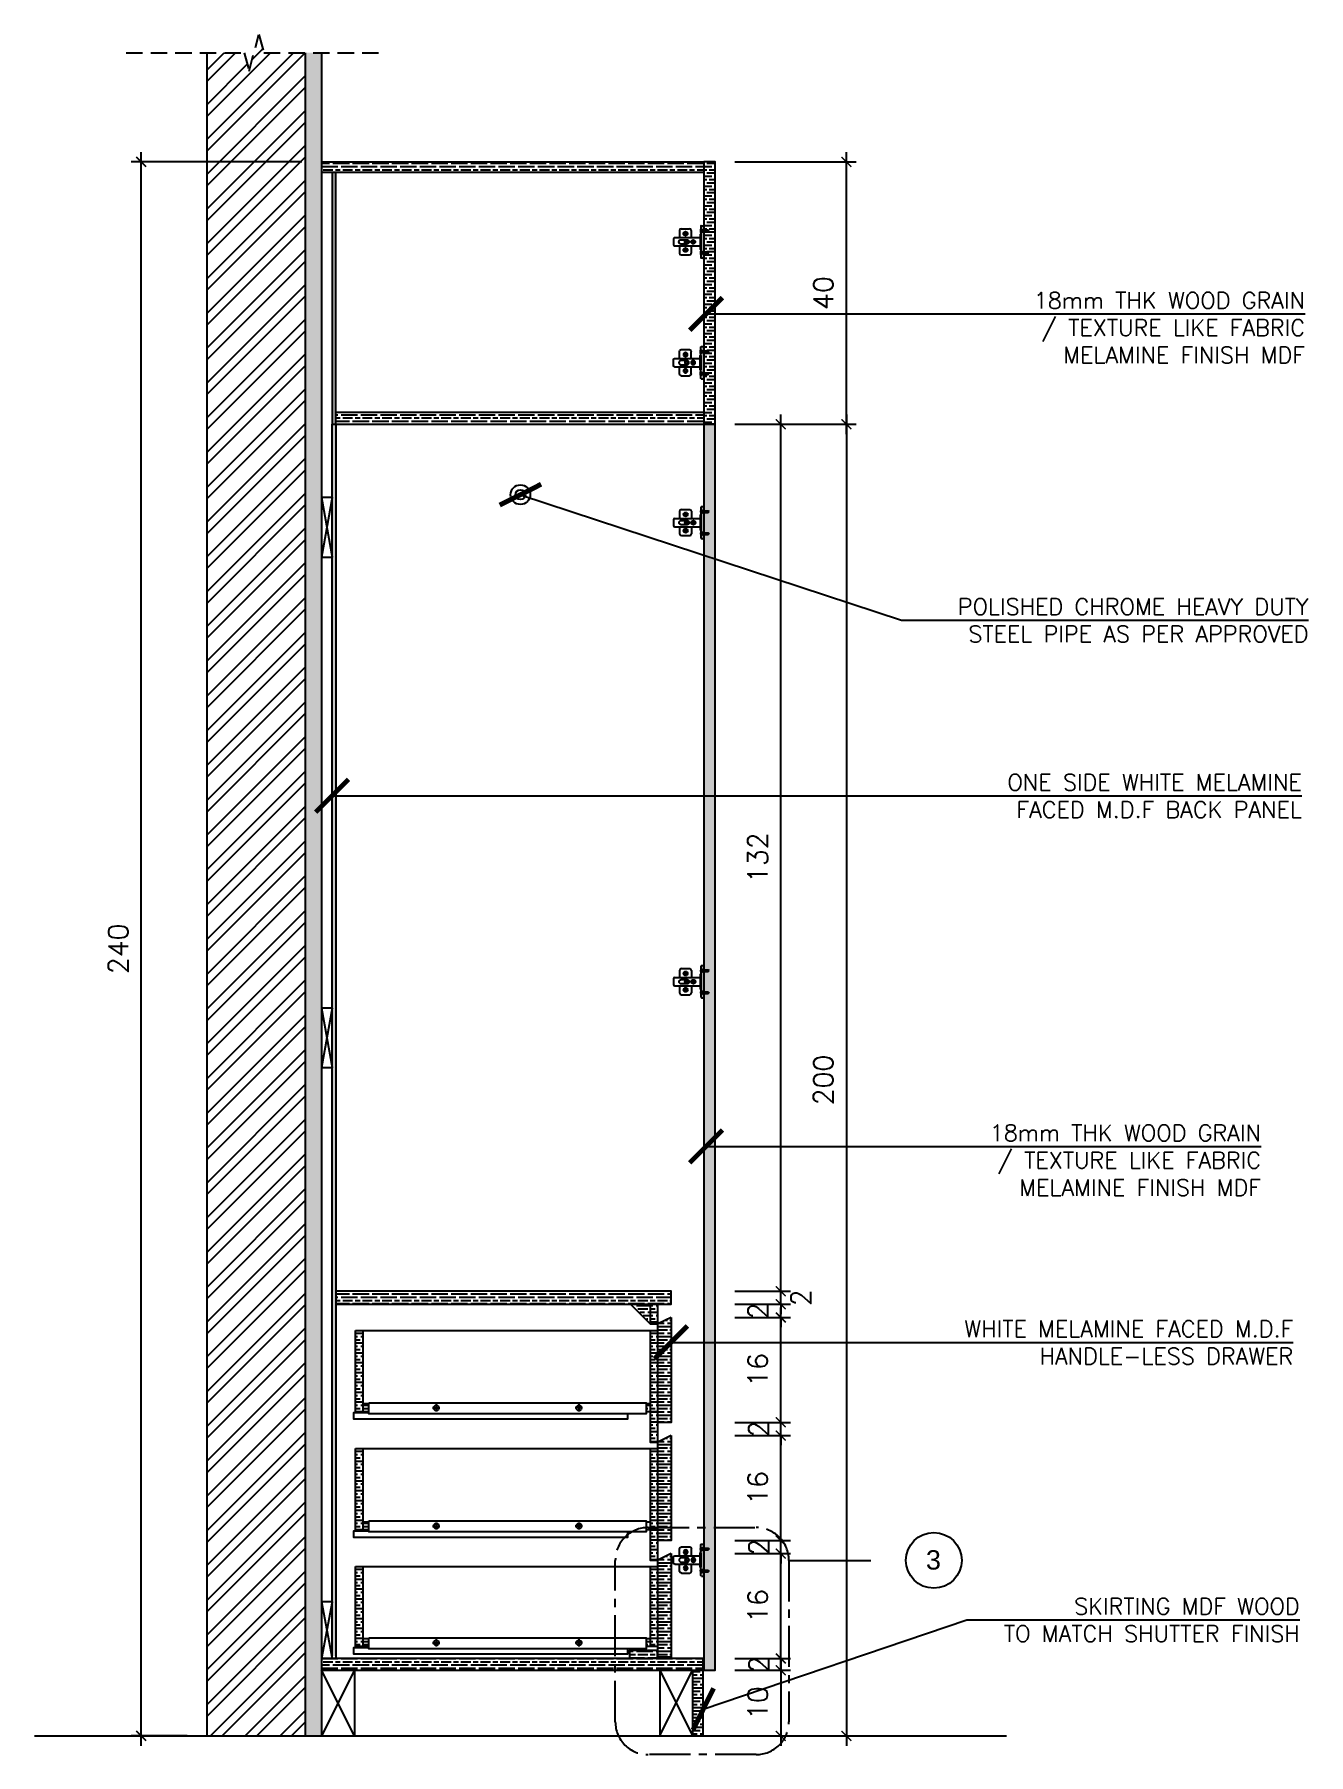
# Model space of a CAD drawing. Header units: centimetres. Extents: x -1287 to 4833, y -4090 to 0.
# Drawn here: x 1101.2 to 1295.4, y -697 to -434.7 of the extents above; entities that cross this region are included whole.
import ezdxf
from ezdxf.enums import TextEntityAlignment as Align

# ---------------------------------------------------------------- set-up
doc = ezdxf.new("R2010")
doc.units = ezdxf.units.CM
doc.header["$LTSCALE"] = 100
doc.header["$MEASUREMENT"] = 0
for name, pattern in [('CENTER', [2, 1.25, -0.25, 0.25, -0.25]), ('DASHDOT', [1, 0.5, -0.25, 0, -0.25]), ('HIDDEN', [0.375, 0.25, -0.125])]:
    doc.linetypes.add(name, pattern=pattern)
for name, color, linetype in [('CABINET', 4, 'Continuous'), ('DIM IN', 1, 'Continuous'), ('HATCH', 1, 'Continuous'), ('HIDDEN', 8, 'HIDDEN'), ('PLASTER', 8, 'Continuous'), ('SECTION LINE', 6, 'DASHDOT'), ('TEXT', 3, 'Continuous'), ('WALL SECTION Y-Y FOR XREF$0$TEXT', 3, 'Continuous'), ('WALL-03', 2, 'Continuous'), ('WALL-04', 1, 'Continuous')]:
    doc.layers.add(name, color=color, linetype=linetype)
doc.styles.add('ART', font='arial.ttf')
doc.styles.add('ROMANS', font='romans')
doc.styles.add('WALL SECTION Y-Y FOR XREF$0$ART', font='arial.ttf')
doc.styles.add('WALL SECTION Y-Y FOR XREF$0$PL18', font='romans.shx', dxfattribs={"height": 18})
doc.dimstyles.new('AS-17-100', dxfattribs={"dimtxt": 10, "dimasz": 5, "dimexe": 10, "dimexo": 10, "dimgap": 6, "dimtad": 1, "dimtoh": 1, "dimdec": 0, "dimdsep": 46, "dimtxsty": 'ROMANS', "dimblk1": 'ARCHTICK', "dimblk2": 'ARCHTICK', "dimsah": 1, "dimcen": 25, "dimdle": 10, "dimclrd": 1, "dimclre": 1, "dimclrt": 2, "dimadec": 0, "dimazin": 0, "dimtfac": 1, "dimtdec": 0, "dimtofl": 0, "dimtmove": 2, "dimatfit": 3, "dimldrblk": 'ARCHTICK', "dimfxl": 1, "dimtolj": 1, "dimtzin": 0, "dimarcsym": 0})
doc.dimstyles.new('WALL SECTION Y-Y FOR XREF$0$18-MH-100', dxfattribs={"dimtxt": 18, "dimasz": 12, "dimexe": 15, "dimexo": 15, "dimgap": 6, "dimtad": 1, "dimtoh": 1, "dimdec": 0, "dimzin": 0, "dimdsep": 46, "dimtxsty": 'WALL SECTION Y-Y FOR XREF$0$PL18', "dimblk1": 'WALL SECTION Y-Y FOR XREF$0$_ARCHTICK', "dimblk2": 'WALL SECTION Y-Y FOR XREF$0$_ARCHTICK', "dimsah": 1, "dimcen": 25, "dimdle": 15, "dimclrd": 1, "dimclre": 1, "dimclrt": 2, "dimadec": 0, "dimazin": 0, "dimtfac": 1, "dimtdec": 0, "dimtmove": 2, "dimatfit": 3, "dimldrblk": 'WALL SECTION Y-Y FOR XREF$0$_ARCHTICK', "dimfxl": 1, "dimtolj": 1, "dimtzin": 0, "dimarcsym": 0})
pattern_1 = [(180, (792.2032, 525.1337), (2e-16, 1.5), [2.5, -0.5]), (180, (792.7032, 525.6337), (2e-16, 1.5), [1.5, -0.375, 0.75, -0.375]), (180, (793.4532, 526.1337), (2e-16, 1.5), [2.5, -0.5])]
pattern_2 = [(180, (792.2032, 545.1337), (2e-16, 1.5), [2.5, -0.5]), (180, (792.7032, 545.6337), (2e-16, 1.5), [1.5, -0.375, 0.75, -0.375]), (180, (793.4532, 546.1337), (2e-16, 1.5), [2.5, -0.5])]
pattern_3 = [(180, (792.2032, 544.7337), (2e-16, 1.5), [2.5, -0.5]), (180, (792.7032, 545.2337), (2e-16, 1.5), [1.5, -0.375, 0.75, -0.375]), (180, (793.4532, 545.7337), (2e-16, 1.5), [2.5, -0.5])]

# ---------------------------------------------------------------- blocks, each defined once
blk = doc.blocks.new('_ARCHTICK')
at = {"color": 0, "linetype": 'ByBlock', "const_width": 0.15}
blk.add_lwpolyline([(-0.5, -0.5), (0.5, 0.5)], dxfattribs=at)
blk = doc.blocks.new('*D276')
at = {"layer": 'Defpoints', "color": 0, "transparency": 16777216}
for p in [(1204.97, -684.12), (1204.97, -694.12), (1214.97, -694.12)]:
    blk.add_point(p, dxfattribs=at)
at = {"layer": 'DIM IN', "color": 1, "lineweight": -2, "transparency": 16777216}
for p, q in [((1207.97, -684.12), (1216.47, -684.12)), ((1214.97, -682.62), (1214.97, -695.62)), ((1207.97, -694.12), (1216.47, -694.12))]:
    blk.add_line(p, q, dxfattribs=at)
at = {"layer": 'DIM IN', "color": 1, "lineweight": -2, "transparency": 16777216, "xscale": 1.5, "yscale": 1.5, "zscale": 1.5}
for p, rotation in [((1214.97, -684.12), 90), ((1214.97, -694.12), 270)]:
    blk.add_blockref('_ARCHTICK', p, dxfattribs=dict(at, rotation=rotation))
at = {"layer": 'DIM IN', "color": 2, "transparency": 16777216, "insert": (1211.47, -689.12), "char_height": 3, "attachment_point": 5, "rotation": 90, "style": 'ROMANS'}
blk.add_mtext('\\A1;10', dxfattribs=at)
blk = doc.blocks.new('*D277')
at = {"layer": 'Defpoints', "color": 0, "transparency": 16777216}
for p in [(1204.97, -682.32), (1204.97, -684.12), (1214.97, -682.32)]:
    blk.add_point(p, dxfattribs=at)
at = {"layer": 'DIM IN', "color": 1, "lineweight": -2, "transparency": 16777216}
for p, q in [((1214.97, -682.32), (1214.97, -680.82)), ((1207.97, -682.32), (1216.47, -682.32)), ((1207.97, -684.12), (1216.47, -684.12)), ((1214.97, -684.12), (1214.97, -685.62))]:
    blk.add_line(p, q, dxfattribs=at)
at = {"layer": 'DIM IN', "color": 1, "lineweight": -2, "transparency": 16777216, "xscale": 1.5, "yscale": 1.5, "zscale": 1.5}
for p, rotation in [((1214.97, -682.32), 270), ((1214.97, -684.12), 90)]:
    blk.add_blockref('_ARCHTICK', p, dxfattribs=dict(at, rotation=rotation))
at = {"layer": 'DIM IN', "color": 2, "transparency": 16777216, "insert": (1211.67, -683.22), "char_height": 3, "attachment_point": 5, "rotation": 90, "style": 'ROMANS'}
blk.add_mtext('\\A1;2', dxfattribs=at)
blk = doc.blocks.new('*D99')
at = {"layer": 'Defpoints', "color": 0, "transparency": 16777216}
for p in [(1204.97, -666.32), (1214.97, -666.32), (1204.97, -682.32)]:
    blk.add_point(p, dxfattribs=at)
at = {"layer": 'DIM IN', "color": 1, "lineweight": -2, "transparency": 16777216}
for p, q in [((1214.97, -683.82), (1214.97, -664.82)), ((1207.97, -666.32), (1216.47, -666.32)), ((1207.97, -682.32), (1216.47, -682.32))]:
    blk.add_line(p, q, dxfattribs=at)
at = {"layer": 'DIM IN', "color": 1, "lineweight": -2, "transparency": 16777216, "xscale": 1.5, "yscale": 1.5, "zscale": 1.5}
for p, rotation in [((1214.97, -666.32), 90), ((1214.97, -682.32), 270)]:
    blk.add_blockref('_ARCHTICK', p, dxfattribs=dict(at, rotation=rotation))
at = {"layer": 'DIM IN', "color": 2, "transparency": 16777216, "insert": (1211.47, -674.32), "char_height": 3, "attachment_point": 5, "rotation": 90, "style": 'ROMANS'}
blk.add_mtext('\\A1;16', dxfattribs=at)
blk = doc.blocks.new('*D100')
at = {"layer": 'Defpoints', "color": 0, "transparency": 16777216}
for p in [(1204.97, -664.32), (1214.97, -664.32), (1204.97, -666.32)]:
    blk.add_point(p, dxfattribs=at)
at = {"layer": 'DIM IN', "color": 1, "lineweight": -2, "transparency": 16777216}
for p, q in [((1214.97, -664.32), (1214.97, -662.82)), ((1207.97, -664.32), (1216.47, -664.32)), ((1207.97, -666.32), (1216.47, -666.32)), ((1214.97, -666.32), (1214.97, -667.82))]:
    blk.add_line(p, q, dxfattribs=at)
at = {"layer": 'DIM IN', "color": 1, "lineweight": -2, "transparency": 16777216, "xscale": 1.5, "yscale": 1.5, "zscale": 1.5}
for p, rotation in [((1214.97, -664.32), 270), ((1214.97, -666.32), 90)]:
    blk.add_blockref('_ARCHTICK', p, dxfattribs=dict(at, rotation=rotation))
at = {"layer": 'DIM IN', "color": 2, "transparency": 16777216, "insert": (1211.63, -665.32), "char_height": 3, "attachment_point": 5, "rotation": 90, "style": 'ROMANS'}
blk.add_mtext('\\A1;2', dxfattribs=at)
blk = doc.blocks.new('*D101')
at = {"layer": 'Defpoints', "color": 0, "transparency": 16777216}
for p in [(1204.97, -648.32), (1214.97, -648.32), (1204.97, -664.32)]:
    blk.add_point(p, dxfattribs=at)
at = {"layer": 'DIM IN', "color": 1, "lineweight": -2, "transparency": 16777216}
for p, q in [((1214.97, -665.82), (1214.97, -646.82)), ((1207.97, -648.32), (1216.47, -648.32)), ((1207.97, -664.32), (1216.47, -664.32))]:
    blk.add_line(p, q, dxfattribs=at)
at = {"layer": 'DIM IN', "color": 1, "lineweight": -2, "transparency": 16777216, "xscale": 1.5, "yscale": 1.5, "zscale": 1.5}
for p, rotation in [((1214.97, -648.32), 90), ((1214.97, -664.32), 270)]:
    blk.add_blockref('_ARCHTICK', p, dxfattribs=dict(at, rotation=rotation))
at = {"layer": 'DIM IN', "color": 2, "transparency": 16777216, "insert": (1211.47, -656.32), "char_height": 3, "attachment_point": 5, "rotation": 90, "style": 'ROMANS'}
blk.add_mtext('\\A1;16', dxfattribs=at)
blk = doc.blocks.new('*D102')
at = {"layer": 'Defpoints', "color": 0, "transparency": 16777216}
for p in [(1204.97, -646.32), (1214.97, -646.32), (1204.97, -648.32)]:
    blk.add_point(p, dxfattribs=at)
at = {"layer": 'DIM IN', "color": 1, "lineweight": -2, "transparency": 16777216}
for p, q in [((1214.97, -646.32), (1214.97, -644.82)), ((1207.97, -646.32), (1216.47, -646.32)), ((1207.97, -648.32), (1216.47, -648.32)), ((1214.97, -648.32), (1214.97, -649.82))]:
    blk.add_line(p, q, dxfattribs=at)
at = {"layer": 'DIM IN', "color": 1, "lineweight": -2, "transparency": 16777216, "xscale": 1.5, "yscale": 1.5, "zscale": 1.5}
for p, rotation in [((1214.97, -646.32), 270), ((1214.97, -648.32), 90)]:
    blk.add_blockref('_ARCHTICK', p, dxfattribs=dict(at, rotation=rotation))
at = {"layer": 'DIM IN', "color": 2, "transparency": 16777216, "insert": (1211.6, -647.32), "char_height": 3, "attachment_point": 5, "rotation": 90, "style": 'ROMANS'}
blk.add_mtext('\\A1;2', dxfattribs=at)
blk = doc.blocks.new('*D103')
at = {"layer": 'Defpoints', "color": 0, "transparency": 16777216}
for p in [(1204.97, -630.32), (1214.97, -630.32), (1204.97, -646.32)]:
    blk.add_point(p, dxfattribs=at)
at = {"layer": 'DIM IN', "color": 1, "lineweight": -2, "transparency": 16777216}
for p, q in [((1214.97, -647.82), (1214.97, -628.82)), ((1207.97, -630.32), (1216.47, -630.32)), ((1207.97, -646.32), (1216.47, -646.32))]:
    blk.add_line(p, q, dxfattribs=at)
at = {"layer": 'DIM IN', "color": 1, "lineweight": -2, "transparency": 16777216, "xscale": 1.5, "yscale": 1.5, "zscale": 1.5}
for p, rotation in [((1214.97, -630.32), 90), ((1214.97, -646.32), 270)]:
    blk.add_blockref('_ARCHTICK', p, dxfattribs=dict(at, rotation=rotation))
at = {"layer": 'DIM IN', "color": 2, "transparency": 16777216, "insert": (1211.47, -638.32), "char_height": 3, "attachment_point": 5, "rotation": 90, "style": 'ROMANS'}
blk.add_mtext('\\A1;16', dxfattribs=at)
blk = doc.blocks.new('*D104')
at = {"layer": 'Defpoints', "color": 0, "transparency": 16777216}
for p in [(1204.97, -628.32), (1214.97, -628.32), (1204.97, -630.32)]:
    blk.add_point(p, dxfattribs=at)
at = {"layer": 'DIM IN', "color": 1, "lineweight": -2, "transparency": 16777216}
for p, q in [((1214.97, -628.32), (1214.97, -626.82)), ((1207.97, -628.32), (1216.47, -628.32)), ((1207.97, -630.32), (1216.47, -630.32)), ((1214.97, -630.32), (1214.97, -631.82))]:
    blk.add_line(p, q, dxfattribs=at)
at = {"layer": 'DIM IN', "color": 1, "lineweight": -2, "transparency": 16777216, "xscale": 1.5, "yscale": 1.5, "zscale": 1.5}
for p, rotation in [((1214.97, -628.32), 270), ((1214.97, -630.32), 90)]:
    blk.add_blockref('_ARCHTICK', p, dxfattribs=dict(at, rotation=rotation))
at = {"layer": 'DIM IN', "color": 2, "transparency": 16777216, "insert": (1211.51, -629.32), "char_height": 3, "attachment_point": 5, "rotation": 90, "style": 'ROMANS'}
blk.add_mtext('\\A1;2', dxfattribs=at)
blk = doc.blocks.new('*D105')
at = {"layer": 'Defpoints', "color": 0, "transparency": 16777216}
for p in [(1204.97, -626.32), (1214.97, -626.32), (1204.97, -628.32)]:
    blk.add_point(p, dxfattribs=at)
at = {"layer": 'DIM IN', "color": 1, "lineweight": -2, "transparency": 16777216}
for p, q in [((1207.97, -626.32), (1216.47, -626.32)), ((1214.97, -626.32), (1214.97, -624.82)), ((1207.97, -628.32), (1216.47, -628.32)), ((1214.97, -628.32), (1214.97, -629.82))]:
    blk.add_line(p, q, dxfattribs=at)
at = {"layer": 'DIM IN', "color": 1, "lineweight": -2, "transparency": 16777216, "xscale": 1.5, "yscale": 1.5, "zscale": 1.5}
for p, rotation in [((1214.97, -626.32), 270), ((1214.97, -628.32), 90)]:
    blk.add_blockref('_ARCHTICK', p, dxfattribs=dict(at, rotation=rotation))
at = {"layer": 'DIM IN', "color": 2, "transparency": 16777216, "insert": (1218.04, -627.32), "char_height": 3, "attachment_point": 5, "rotation": 90, "style": 'ROMANS'}
blk.add_mtext('\\A1;2', dxfattribs=at)
blk = doc.blocks.new('*D106')
at = {"layer": 'Defpoints', "color": 0, "transparency": 16777216}
for p in [(1204.97, -494.12), (1214.97, -494.12), (1204.97, -626.32)]:
    blk.add_point(p, dxfattribs=at)
at = {"layer": 'DIM IN', "color": 1, "lineweight": -2, "transparency": 16777216}
for p, q in [((1214.97, -627.82), (1214.97, -492.62)), ((1207.97, -494.12), (1216.47, -494.12)), ((1207.97, -626.32), (1216.47, -626.32))]:
    blk.add_line(p, q, dxfattribs=at)
at = {"layer": 'DIM IN', "color": 1, "lineweight": -2, "transparency": 16777216, "xscale": 1.5, "yscale": 1.5, "zscale": 1.5}
for p, rotation in [((1214.97, -494.12), 90), ((1214.97, -626.32), 270)]:
    blk.add_blockref('_ARCHTICK', p, dxfattribs=dict(at, rotation=rotation))
at = {"layer": 'DIM IN', "color": 2, "transparency": 16777216, "insert": (1211.47, -560.22), "char_height": 3, "attachment_point": 5, "rotation": 90, "style": 'ROMANS'}
blk.add_mtext('\\A1;132', dxfattribs=at)
blk = doc.blocks.new('*D107')
at = {"layer": 'Defpoints', "color": 0, "transparency": 16777216}
for p in [(1204.97, -494.12), (1204.97, -694.12), (1224.97, -694.12)]:
    blk.add_point(p, dxfattribs=at)
at = {"layer": 'DIM IN', "color": 1, "lineweight": -2, "transparency": 16777216}
for p, q in [((1224.97, -492.62), (1224.97, -695.62)), ((1207.97, -494.12), (1226.47, -494.12)), ((1207.97, -694.12), (1226.47, -694.12))]:
    blk.add_line(p, q, dxfattribs=at)
at = {"layer": 'DIM IN', "color": 1, "lineweight": -2, "transparency": 16777216, "xscale": 1.5, "yscale": 1.5, "zscale": 1.5}
for p, rotation in [((1224.97, -494.12), 90), ((1224.97, -694.12), 270)]:
    blk.add_blockref('_ARCHTICK', p, dxfattribs=dict(at, rotation=rotation))
at = {"layer": 'DIM IN', "color": 2, "transparency": 16777216, "insert": (1221.47, -594.12), "char_height": 3, "attachment_point": 5, "rotation": 90, "style": 'ROMANS'}
blk.add_mtext('\\A1;200', dxfattribs=at)
blk = doc.blocks.new('*D108')
at = {"layer": 'Defpoints', "color": 0, "transparency": 16777216}
for p in [(1204.97, -454.12), (1224.97, -454.12), (1204.97, -494.12)]:
    blk.add_point(p, dxfattribs=at)
at = {"layer": 'DIM IN', "color": 1, "lineweight": -2, "transparency": 16777216}
for p, q in [((1224.97, -495.62), (1224.97, -452.62)), ((1207.97, -454.12), (1226.47, -454.12)), ((1207.97, -494.12), (1226.47, -494.12))]:
    blk.add_line(p, q, dxfattribs=at)
at = {"layer": 'DIM IN', "color": 1, "lineweight": -2, "transparency": 16777216, "xscale": 1.5, "yscale": 1.5, "zscale": 1.5}
for p, rotation in [((1224.97, -454.12), 90), ((1224.97, -494.12), 270)]:
    blk.add_blockref('_ARCHTICK', p, dxfattribs=dict(at, rotation=rotation))
at = {"layer": 'DIM IN', "color": 2, "transparency": 16777216, "insert": (1221.47, -474.12), "char_height": 3, "attachment_point": 5, "rotation": 90, "style": 'ROMANS'}
blk.add_mtext('\\A1;40', dxfattribs=at)
blk = doc.blocks.new('*D278')
at = {"layer": 'Defpoints', "color": 0, "transparency": 16777216}
for p in [(1117.47, -454.12), (1144.97, -454.12), (1127.47, -694.12)]:
    blk.add_point(p, dxfattribs=at)
at = {"layer": 'DIM IN', "color": 1, "lineweight": -2, "transparency": 16777216}
for p, q in [((1117.47, -695.62), (1117.47, -452.62)), ((1141.97, -454.12), (1115.97, -454.12)), ((1124.47, -694.12), (1115.97, -694.12))]:
    blk.add_line(p, q, dxfattribs=at)
at = {"layer": 'DIM IN', "color": 1, "lineweight": -2, "transparency": 16777216, "xscale": 1.5, "yscale": 1.5, "zscale": 1.5}
for p, rotation in [((1117.47, -454.12), 90), ((1117.47, -694.12), 270)]:
    blk.add_blockref('_ARCHTICK', p, dxfattribs=dict(at, rotation=rotation))
at = {"layer": 'DIM IN', "color": 2, "transparency": 16777216, "insert": (1113.97, -574.12), "char_height": 3, "attachment_point": 5, "rotation": 90, "style": 'ROMANS'}
blk.add_mtext('\\A1;240', dxfattribs=at)
blk = doc.blocks.new('hinge side')
at = {"layer": 'CABINET'}
h = blk.add_hatch(dxfattribs=at)
h.set_pattern_fill('ANSI31', color=8, scale=14, style=0)
h.set_pattern_definition([(45, (-4538.1162, 12533.7443), (-1.23743687, 1.23743687), [])])
h.paths.add_polyline_path([(7.4, 49), (8.9, 47.7), (7.4, 46.1), (0, 46.1), (0, 49)])
h = blk.add_hatch(dxfattribs=at)
h.set_pattern_fill('ANSI31', color=8, scale=14, style=0)
h.set_pattern_definition([(315, (477476.8924, -3826.8505), (-1.237436867, -1.237436867), [])])
h.paths.add_polyline_path([(0, 9.2), (0, 12.1), (7.4, 12.1), (8.9, 10.4), (7.4, 9.2)])
at = {"layer": 'CABINET', "color": 8}
for p, q in [((0, 58.1), (0, 4.1)), ((-50.9, 34.1), (-50.9, 24.1)), ((-48.9, 36.1), (-6.1, 36.1)), ((-40.9, 48.1), (-40.9, 36.1)), ((-37.9, 51.1), (-23.9, 51.1)), ((-31.9, 43.9), (-31, 44.5)), ((-31.3, 43), (-31.9, 43.9)), ((-31, 44.5), (-30.4, 43.7)), ((-30, 41.3), (-30.6, 42.1)), ((-29.1, 42), (-30, 41.3)), ((-29.7, 42.8), (-29.1, 42)), ((-28.8, 30.5), (-27.7, 30.5)), ((-28.8, 29.5), (-28.8, 30.5)), ((-27.7, 30.5), (-27.7, 29.5)), ((-20.9, 48.1), (-20.9, 36.1)), ((-18.1, 30.6), (-17, 30.6)), ((-18.1, 29.5), (-18.1, 30.6)), ((-17, 30.6), (-17, 29.5)), ((-5, 55.1), (-5, 3.1)), ((-4, 50.9), (-5, 50.9)), ((-5, 44.1), (-4, 44.1)), ((-4, 56.1), (0, 56.1)), ((-4, 44.1), (-4, 50.9)), ((-4, 50.6), (-2.4, 49)), ((-4, 44.4), (-2.4, 46.1)), ((-2.4, 49), (7.4, 49)), ((-2.4, 46.1), (7.4, 46.1)), ((0, 0), (0, 54)), ((7.4, 49), (8.9, 47.7)), ((7.4, 46.1), (8.9, 47.7)), ((-48.9, 22.1), (-6.1, 22.1)), ((-40.9, 22.1), (-40.9, 10.1)), ((-37.9, 7.1), (-23.9, 7.1)), ((-31.9, 16.4), (-31, 17.1)), ((-31.3, 15.6), (-31.9, 16.4)), ((-31, 17.1), (-30.4, 16.3)), ((-30, 13.9), (-30.6, 14.7)), ((-29.1, 14.6), (-30, 13.9)), ((-29.7, 15.3), (-29.1, 14.6)), ((-28.8, 27.3), (-28.8, 28.3)), ((-27.7, 27.3), (-28.8, 27.3)), ((-27.7, 28.3), (-27.7, 27.3)), ((-20.9, 22.1), (-20.9, 10.1)), ((-18.1, 27.4), (-18.1, 28.4)), ((-17, 27.4), (-18.1, 27.4)), ((-17, 28.4), (-17, 27.4)), ((-5, 14.1), (-4, 14.1)), ((-4, 7.3), (-5, 7.3)), ((-4, 14.1), (-4, 7.3)), ((-4, 13.7), (-2.4, 12.1)), ((-4, 7.5), (-2.4, 9.2)), ((-4, 2.1), (0, 2.1)), ((-2.4, 12.1), (7.4, 12.1)), ((-2.4, 9.2), (7.4, 9.2)), ((7.4, 12.1), (8.9, 10.4)), ((7.4, 9.2), (8.9, 10.4))]:
    blk.add_line(p, q, dxfattribs=at)
blk.add_lwpolyline([(-38.2, 32.7), (-28.4, 32.7, -0.414214), (-24.9, 29.2), (-24.9, 28.9, -0.414214), (-28.4, 25.4), (-38.2, 25.4, -0.414214), (-41.7, 28.9), (-41.7, 29.2, -0.414214)], format="xyb", close=True, dxfattribs=at)
for points in [[(-30.6, 42.1), (-32.8, 40.4), (-33.5, 41.3), (-31.3, 43)], [(-28.8, 28.3), (-31.6, 28.3), (-31.6, 29.5), (-28.8, 29.5)], [(-30.4, 43.7), (-28.4, 45.2), (-27.7, 44.3), (-29.7, 42.8)], [(-27.7, 29.5), (-25.2, 29.5), (-25.2, 28.3), (-27.7, 28.3)], [(-18.1, 28.4), (-21, 28.4), (-21, 29.5), (-18.1, 29.5)], [(-17, 29.5), (-14.5, 29.5), (-14.5, 28.4), (-17, 28.4)], [(-30.6, 14.7), (-32.8, 12.9), (-33.5, 13.9), (-31.3, 15.6)], [(-30.4, 16.3), (-28.4, 17.8), (-27.7, 16.9), (-29.7, 15.3)]]:
    blk.add_lwpolyline(points, dxfattribs=at)
blk.add_lwpolyline([(-5, 41.3), (-6.1, 41.3), (-6.1, 16.9), (-5, 16.9)], close=True, dxfattribs=at)
for centre in [(-30.6, 42.8), (-28.4, 28.9), (-17.7, 29), (-30.6, 15.4)]:
    blk.add_circle(centre, 3.42, dxfattribs=at)
for centre, radius, start, end in [((-48.9, 34.1), 2, 90, 180), ((-37.9, 48.1), 3, 90, 180), ((-23.9, 48.1), 3, 0, 90), ((6.1, 47.5), 11.6, 162.9098, 197.0902), ((-4, 55.1), 1, 90, 180), ((-48.9, 24.1), 2, 180, 270), ((-37.9, 10.1), 3, 180, 270), ((-23.9, 10.1), 3, 270, 0), ((6.1, 10.7), 11.6, 162.9098, 197.0902), ((-4, 3.1), 1, 180, 270)]:
    blk.add_arc(centre, radius, start, end, dxfattribs=at)
blk = doc.blocks.new('WALL SECTION Y-Y FOR XREF$0$_ARCHTICK')
at = {"color": 0, "linetype": 'ByBlock', "const_width": 0.15}
blk.add_lwpolyline([(-0.5, -0.5), (0.5, 0.5)], dxfattribs=at)

msp = doc.modelspace()

# ---------------------------------------------------------------- hatches: boundary and pattern name
at = {"layer": 'HATCH'}
h = msp.add_hatch(dxfattribs=at)
h.set_pattern_fill('ANSI32', color=256, scale=10)
h.set_pattern_definition([(45, (792.2032, 545.1337), (-2.65165, 2.65165), []), (45, (793.971, 545.1337), (-2.65165, 2.65165), [])])
h.paths.add_polyline_path([(1142.47, -437.49), (1136.17, -437.49), (1135.42, -434.69), (1133.92, -440.29), (1133.17, -437.49), (1127.47, -437.49), (1127.47, -694.12), (1142.47, -694.12)])
h = msp.add_hatch(dxfattribs=at)
h.set_pattern_fill('AR-SAND', color=256, scale=0.5)
h.set_pattern_definition([(37.5, (792.2032, 545.1337), (-0.0314967, 0.9634119), [0, -0.76, 0, -0.85, 0, -0.8125]), (7.5, (792.2032, 545.1337), (0.8848884, 1.411073), [0, -0.41, 0, -0.685, 0, -0.2625]), (327.5, (791.5882, 545.1337), (1.55707093, 0.0028295), [0, -0.25, 0, -0.9, 0, -1.175]), (317.5, (791.5882, 545.1337), (1.5030633, 0.4388378), [0, -0.125, 0, -0.59, 0, -0.675])])
h.paths.add_polyline_path([(1144.97, -437.49), (1142.47, -437.49), (1142.47, -694.12), (1144.97, -694.12)])
h = msp.add_hatch(dxfattribs=at)
h.set_pattern_fill('GOST_WOOD', color=256, scale=0.25, angle=90)
h.set_pattern_definition(pattern_1)
h.paths.add_polyline_path([(1144.97, -455.75), (1203.25, -455.75), (1203.25, -454.12), (1144.97, -454.12)])
h = msp.add_hatch(dxfattribs=at)
h.set_pattern_fill('GOST_WOOD', color=256, scale=0.25, angle=90)
h.set_pattern_definition(pattern_2)
h.paths.add_polyline_path([(1147.15, -681.92), (1146.6, -681.92), (1146.6, -455.75), (1147.15, -455.75)])
h = msp.add_hatch(dxfattribs=at)
h.set_pattern_fill('GOST_WOOD', color=256, scale=0.25, angle=90)
h.set_pattern_definition(pattern_1)
h.paths.add_polyline_path([(1204.97, -494.12), (1204.97, -454.12), (1203.25, -454.12), (1203.25, -494.12)])
h = msp.add_hatch(dxfattribs=at)
h.set_pattern_fill('GOST_WOOD', color=256, scale=0.25, angle=90)
h.set_pattern_definition([(180, (792.2032, 520.2732), (2e-16, 1.5), [2.5, -0.5]), (180, (792.7032, 520.7732), (2e-16, 1.5), [1.5, -0.375, 0.75, -0.375]), (180, (793.4532, 521.2732), (2e-16, 1.5), [2.5, -0.5])])
h.paths.add_polyline_path([(1203.25, -492.32), (1147.15, -492.32), (1147.15, -494.12), (1203.25, -494.12)])
h = msp.add_hatch(dxfattribs=at)
h.set_pattern_fill('GOST_WOOD', color=256, scale=0.25, angle=90)
h.set_pattern_definition([(180, (60, -29.477), (2e-16, 1.5), [2.5, -0.5]), (180, (60.5, -28.977), (2e-16, 1.5), [1.5, -0.375, 0.75, -0.375]), (180, (61.25, -28.477), (2e-16, 1.5), [2.5, -0.5])])
h.paths.add_polyline_path([(1204.97, -494.12), (1203.25, -494.12), (1203.25, -507.32), (1204.16, -507.32), (1203.92, -507.59), (1203.25, -507.59), (1203.25, -510.66), (1204.23, -510.66), (1203.92, -510.93), (1203.25, -510.93), (1203.25, -577.32), (1204.16, -577.32), (1203.92, -577.59), (1203.25, -577.59), (1203.25, -580.66), (1204.23, -580.66), (1203.92, -580.93), (1203.25, -580.93), (1203.25, -665.51), (1204.16, -665.51), (1203.92, -665.78), (1203.25, -665.78), (1203.25, -668.85), (1204.23, -668.85), (1203.92, -669.12), (1203.25, -669.12), (1203.25, -684.12), (1204.97, -684.12)])
h = msp.add_hatch(dxfattribs=at)
h.set_pattern_fill('GOST_WOOD', color=256, scale=0.25, angle=90)
h.set_pattern_definition([(180, (792.2032, 544.7337), (2e-16, 1.5), [2.5, -0.5]), (180, (792.7032, 545.2337), (2e-16, 1.5), [1.5, -0.375, 0.75, -0.375]), (180, (793.4532, 545.7337), (2e-16, 1.5), [2.5, -0.5])])
h.paths.add_polyline_path([(1198.25, -626.32), (1147.15, -626.32), (1147.15, -628.32), (1198.25, -628.32)])
h = msp.add_hatch(dxfattribs=at)
h.set_pattern_fill('GOST_WOOD', color=256, scale=0.25, angle=90)
h.set_pattern_definition([(180, (792.2032, 544.9337), (2e-16, 1.5), [2.5, -0.5]), (180, (792.7032, 545.4337), (2e-16, 1.5), [1.5, -0.375, 0.75, -0.375]), (180, (793.4532, 545.9337), (2e-16, 1.5), [2.5, -0.5])])
h.paths.add_polyline_path([(1196.25, -628.12), (1195.05, -628.12), (1195.05, -631.12), (1196.25, -631.12)])
h.paths.add_polyline_path([(1195.05, -628.12), (1192.05, -628.12), (1195.05, -631.12)])
h = msp.add_hatch(dxfattribs=at)
h.set_pattern_fill('GOST_WOOD', color=256, scale=0.25, angle=90)
h.set_pattern_definition(pattern_3)
h.paths.add_polyline_path([(1198.25, -630.32), (1196.25, -631.32), (1196.25, -646.32), (1198.25, -646.32)])
h = msp.add_hatch(dxfattribs=at)
h.set_pattern_fill('GOST_WOOD', color=256, scale=0.25, angle=90)
h.set_pattern_definition(pattern_3)
h.paths.add_polyline_path([(1151.32, -632.32), (1150.12, -632.32), (1150.12, -644.72), (1151.32, -644.72)])
h = msp.add_hatch(dxfattribs=at)
h.set_pattern_fill('GOST_WOOD', color=256, scale=0.25, angle=90)
h.set_pattern_definition(pattern_3)
h.paths.add_polyline_path([(1196.25, -632.32), (1195.05, -632.32), (1195.05, -644.72), (1196.25, -644.72)])
h = msp.add_hatch(dxfattribs=at)
h.set_pattern_fill('GOST_WOOD', color=256, scale=0.25, angle=90)
h.set_pattern_definition(pattern_3)
h.paths.add_polyline_path([(1152.2, -643.52), (1151.32, -643.52), (1151.32, -644.72), (1152.2, -644.72)])
h = msp.add_hatch(dxfattribs=at)
h.set_pattern_fill('GOST_WOOD', color=256, scale=0.25, angle=90)
h.set_pattern_definition(pattern_3)
h.paths.add_polyline_path([(1195.05, -643.52), (1194.45, -643.52), (1194.45, -644.72), (1195.05, -644.72)])
h = msp.add_hatch(dxfattribs=at)
h.set_pattern_fill('GOST_WOOD', color=256, scale=0.25, angle=90)
h.set_pattern_definition(pattern_3)
h.paths.add_polyline_path([(1196.25, -644.72), (1195.05, -644.72), (1195.05, -649.32), (1196.25, -649.32)])
h = msp.add_hatch(dxfattribs=at)
h.set_pattern_fill('GOST_WOOD', color=256, scale=0.25, angle=90)
h.set_pattern_definition(pattern_3)
h.paths.add_polyline_path([(1151.32, -650.32), (1150.12, -650.32), (1150.12, -662.72), (1151.32, -662.72)])
h = msp.add_hatch(dxfattribs=at)
h.set_pattern_fill('GOST_WOOD', color=256, scale=0.25, angle=90)
h.set_pattern_definition(pattern_3)
h.paths.add_polyline_path([(1196.25, -650.32), (1195.05, -650.32), (1195.05, -662.72), (1196.25, -662.72)])
h = msp.add_hatch(dxfattribs=at)
h.set_pattern_fill('GOST_WOOD', color=256, scale=0.25, angle=90)
h.set_pattern_definition(pattern_3)
h.paths.add_polyline_path([(1198.25, -648.32), (1196.25, -649.32), (1196.25, -662.72), (1196.25, -662.72), (1196.25, -664.32), (1198.25, -664.32)])
h = msp.add_hatch(dxfattribs=at)
h.set_pattern_fill('GOST_WOOD', color=256, scale=0.25, angle=90)
h.set_pattern_definition(pattern_3)
h.paths.add_polyline_path([(1152.2, -661.52), (1151.32, -661.52), (1151.32, -662.72), (1152.2, -662.72)])
h = msp.add_hatch(dxfattribs=at)
h.set_pattern_fill('GOST_WOOD', color=256, scale=0.25, angle=90)
h.set_pattern_definition(pattern_3)
h.paths.add_polyline_path([(1196.25, -662.72), (1195.05, -662.72), (1195.05, -667.32), (1196.25, -667.32)])
h = msp.add_hatch(dxfattribs=at)
h.set_pattern_fill('GOST_WOOD', color=256, scale=0.25, angle=90)
h.set_pattern_definition(pattern_3)
h.paths.add_polyline_path([(1151.32, -668.32), (1150.12, -668.32), (1150.12, -680.52), (1151.32, -680.52)])
h = msp.add_hatch(dxfattribs=at)
h.set_pattern_fill('GOST_WOOD', color=256, scale=0.25, angle=90)
h.set_pattern_definition(pattern_3)
h.paths.add_polyline_path([(1196.25, -668.32), (1195.05, -668.32), (1195.05, -680.52), (1196.25, -680.52)])
h = msp.add_hatch(dxfattribs=at)
h.set_pattern_fill('GOST_WOOD', color=256, scale=0.25, angle=90)
h.set_pattern_definition(pattern_3)
h.paths.add_polyline_path([(1198.25, -666.32), (1196.25, -667.32), (1196.25, -682.12), (1198.25, -682.12)])
h = msp.add_hatch(dxfattribs=at)
h.set_pattern_fill('GOST_WOOD', color=256, scale=0.25, angle=90)
h.set_pattern_definition(pattern_3)
h.paths.add_polyline_path([(1152.2, -679.32), (1151.32, -679.32), (1151.32, -680.52), (1152.2, -680.52)])
h = msp.add_hatch(dxfattribs=at)
h.set_pattern_fill('GOST_WOOD', color=256, scale=0.25, angle=90)
h.set_pattern_definition(pattern_3)
h.paths.add_polyline_path([(1195.05, -679.32), (1194.45, -679.32), (1194.45, -680.52), (1195.05, -680.52)])
h = msp.add_hatch(dxfattribs=at)
h.set_pattern_fill('GOST_WOOD', color=256, scale=0.25, angle=90)
h.set_pattern_definition(pattern_3)
h.paths.add_polyline_path([(1196.16, -681.09), (1191.91, -681.09), (1191.91, -682.32), (1196.16, -682.32)])
h = msp.add_hatch(dxfattribs=at)
h.set_pattern_fill('GOST_WOOD', color=256, scale=0.25, angle=90)
h.set_pattern_definition(pattern_2)
h.paths.add_polyline_path([(1203.16, -682.32), (1144.97, -682.32), (1144.97, -684.12), (1203.16, -684.12)])
h = msp.add_hatch(dxfattribs=at)
h.set_pattern_fill('GOST_WOOD', color=256, scale=0.25, angle=90)
h.set_pattern_definition([(180, (797.2032, 545.1337), (2e-16, 1.5), [2.5, -0.5]), (180, (797.7032, 545.6337), (2e-16, 1.5), [1.5, -0.375, 0.75, -0.375]), (180, (798.4532, 546.1337), (2e-16, 1.5), [2.5, -0.5])])
h.paths.add_polyline_path([(1203.16, -684.12), (1201.53, -684.12), (1201.53, -694.12), (1203.16, -694.12)])

# ---------------------------------------------------------------- linework, layer by layer
at = {"layer": 'CABINET', "color": 2}
for p, q in [((1203.25, -492.32), (1147.15, -492.32)), ((1195.05, -631.32), (1192.05, -628.32)), ((1203.16, -682.32), (1144.97, -682.32)), ((1144.97, -684.12), (1203.16, -684.12)), ((1203.16, -684.12), (1203.16, -682.32))]:
    msp.add_line(p, q, dxfattribs=at)
at = {"layer": 'CABINET', "color": 1}
for p, q in [((1198.25, -630.32), (1196.25, -631.32)), ((1150.12, -644.72), (1150.12, -632.32)), ((1150.12, -632.32), (1196.25, -632.32)), ((1151.32, -644.72), (1151.32, -632.32)), ((1195.05, -632.32), (1195.05, -644.72)), ((1196.25, -644.71), (1196.25, -632.31)), ((1152.2, -644.72), (1150.12, -644.72)), ((1152.2, -643.52), (1151.32, -643.52)), ((1161.9, -644.13), (1163.01, -644.13)), ((1162.45, -643.57), (1162.45, -644.68)), ((1184.75, -644.13), (1183.64, -644.13)), ((1184.2, -643.57), (1184.2, -644.68)), ((1195.05, -643.52), (1194.45, -643.52)), ((1196.25, -644.72), (1194.45, -644.72)), ((1150.12, -662.72), (1150.12, -650.32)), ((1150.12, -650.32), (1196.25, -650.32)), ((1151.32, -662.72), (1151.32, -650.32)), ((1195.05, -650.32), (1195.05, -662.72)), ((1198.25, -648.32), (1196.25, -649.32)), ((1196.25, -662.71), (1196.25, -650.31)), ((1152.2, -662.72), (1150.12, -662.72)), ((1152.2, -661.52), (1151.32, -661.52)), ((1161.9, -662.13), (1163.01, -662.13)), ((1162.45, -661.57), (1162.45, -662.68)), ((1184.75, -662.13), (1183.64, -662.13)), ((1184.2, -661.57), (1184.2, -662.68)), ((1195.05, -661.52), (1194.45, -661.52)), ((1196.25, -662.72), (1194.45, -662.72)), ((1150.12, -680.52), (1150.12, -668.32)), ((1150.12, -668.32), (1196.25, -668.32)), ((1151.32, -680.52), (1151.32, -668.32)), ((1195.05, -668.32), (1195.05, -680.52)), ((1198.25, -666.32), (1196.25, -667.32)), ((1196.25, -680.51), (1196.25, -668.31)), ((1152.2, -679.32), (1151.32, -679.32)), ((1195.05, -679.32), (1194.45, -679.32)), ((1152.2, -680.52), (1150.12, -680.52)), ((1161.9, -679.93), (1163.01, -679.93)), ((1162.45, -679.37), (1162.45, -680.48)), ((1184.75, -679.93), (1183.64, -679.93)), ((1184.2, -679.37), (1184.2, -680.48)), ((1196.25, -680.52), (1194.45, -680.52))]:
    msp.add_line(p, q, dxfattribs=at)
at = {"layer": 'CABINET', "color": 2}
for points in [[(1144.97, -454.12), (1203.25, -454.12)], [(1203.25, -455.75), (1144.97, -455.75)], [(1147.15, -494.12), (1203.25, -494.12)], [(1147.15, -628.32), (1198.25, -628.32), (1198.25, -626.32), (1147.15, -626.32)], [(1195.05, -628.32), (1195.05, -631.32), (1196.25, -631.32), (1196.25, -628.32)], [(1201.53, -684.12), (1201.53, -694.12)], [(1203.16, -694.12), (1203.16, -684.12)]]:
    msp.add_lwpolyline(points, dxfattribs=at)
at = {"layer": 'CABINET', "color": 1}
for points in [[(1146.6, -455.75), (1146.6, -494.12), (1147.15, -494.12), (1147.15, -455.75)], [(1146.6, -682.32), (1146.6, -494.12), (1147.15, -494.12), (1147.15, -682.32)], [(1198.25, -630.32), (1198.25, -646.32), (1196.25, -646.32)], [(1198.25, -648.32), (1198.25, -664.32), (1196.25, -664.32), (1196.25, -631.32)], [(1152.2, -644.89), (1149.83, -644.89), (1149.83, -645.8), (1191.64, -645.8), (1191.64, -645.03)], [(1195.05, -644.72), (1195.05, -649.32), (1196.25, -649.32)], [(1152.2, -662.89), (1149.83, -662.89), (1149.83, -663.8), (1191.64, -663.8), (1191.64, -663.03)], [(1195.05, -662.72), (1195.05, -667.32), (1196.25, -667.32), (1196.25, -662.72)], [(1198.25, -666.32), (1198.25, -682.12), (1196.25, -682.12), (1196.25, -667.32)], [(1152.2, -680.69), (1149.83, -680.69), (1149.83, -681.6), (1191.64, -681.6), (1191.64, -680.83)], [(1196.16, -682.32), (1196.16, -681.09), (1191.91, -681.09), (1191.91, -682.32)]]:
    msp.add_lwpolyline(points, dxfattribs=at)
at = {"layer": 'CABINET', "color": 2}
for points in [[(1204.97, -494.12), (1204.97, -454.12), (1203.25, -454.12), (1203.25, -494.12)], [(1204.97, -494.12), (1203.25, -494.12), (1203.25, -684.12), (1204.97, -684.12)]]:
    msp.add_lwpolyline(points, close=True, dxfattribs=at)
at = {"layer": 'CABINET', "color": 1}
for points in [[(1152.2, -643.36), (1194.45, -643.36), (1194.45, -645.03), (1152.2, -645.03)], [(1152.2, -661.36), (1194.45, -661.36), (1194.45, -663.03), (1152.2, -663.03)], [(1152.2, -679.16), (1194.45, -679.16), (1194.45, -680.83), (1152.2, -680.83)]]:
    msp.add_lwpolyline(points, close=True, dxfattribs=at)
for centre, radius in [((1175.29, -504.87), 1.5), ((1175.29, -504.87), 0.75), ((1162.45, -644.13), 0.395), ((1184.2, -644.13), 0.395), ((1162.45, -662.13), 0.395), ((1184.2, -662.13), 0.395), ((1162.45, -679.93), 0.395), ((1184.2, -679.93), 0.395)]:
    msp.add_circle(centre, radius, dxfattribs=at)
at = {"layer": 'HIDDEN'}
for p, q in [((1146.6, -505.32), (1144.97, -514.38)), ((1144.97, -505.32), (1146.6, -514.38)), ((1146.6, -583.16), (1144.97, -592.22)), ((1144.97, -583.16), (1146.6, -592.22)), ((1146.6, -673.66), (1144.97, -682.32)), ((1144.97, -673.66), (1146.6, -682.32)), ((1149.97, -684.12), (1144.97, -694.12)), ((1149.97, -694.12), (1144.97, -684.12)), ((1196.53, -684.12), (1201.53, -694.12)), ((1196.53, -694.12), (1201.53, -684.12))]:
    msp.add_line(p, q, dxfattribs=at)
for points in [[(1146.6, -505.32), (1144.97, -505.32)], [(1144.97, -514.38), (1146.6, -514.38)], [(1146.6, -583.16), (1144.97, -583.16)], [(1144.97, -592.22), (1146.6, -592.22)], [(1146.6, -673.66), (1144.97, -673.66)], [(1149.97, -684.12), (1149.97, -694.12)], [(1196.53, -684.12), (1196.53, -694.12)]]:
    msp.add_lwpolyline(points, dxfattribs=at)
at = {"layer": 'PLASTER', "color": 1}
msp.add_line((1144.97, -437.49), (1144.97, -694.12), dxfattribs=at)
at = {"layer": 'SECTION LINE', "color": 1, "ltscale": 0.25}
msp.add_lwpolyline([(1216.21, -667.36), (1234.04, -667.36)], dxfattribs=at)
at = {"layer": 'SECTION LINE', "color": 2, "linetype": 'Continuous'}
msp.add_circle((1238.3, -667.36), 4.25, dxfattribs=at)
at = {"layer": 'WALL-03'}
for p, q in [((1127.47, -437.49), (1127.47, -694.12)), ((1142.47, -437.49), (1142.47, -694.12)), ((1101.2, -694.12), (1249.39, -694.12))]:
    msp.add_line(p, q, dxfattribs=at)
at = {"layer": 'WALL-03', "linetype": 'CENTER', "ltscale": 0.05}
msp.add_lwpolyline([(1194.75, -662.36), (1211.21, -662.36, -0.414214), (1216.21, -667.36), (1216.21, -691.98, -0.414214), (1211.21, -696.98), (1194.75, -696.98, -0.414214), (1189.75, -691.98), (1189.75, -667.36, -0.414214)], format="xyb", close=True, dxfattribs=at)
at = {"layer": 'WALL-04', "linetype": 'HIDDEN', "ltscale": 0.1}
msp.add_lwpolyline([(1115.17, -437.49), (1133.17, -437.49), (1133.92, -440.29), (1135.42, -434.69), (1136.17, -437.49), (1154.17, -437.49)], dxfattribs=at)

# ---------------------------------------------------------------- block references
at = {"layer": 'CABINET', "color": 1, "xscale": 0.09057715751454949, "yscale": 0.09057715751454949, "zscale": 0.09057715751454949}
for p in [(1203.22, -468.95), (1203.25, -511.76), (1203.25, -581.76)]:
    msp.add_blockref('hinge side', p, dxfattribs=at)
at = {"layer": 'CABINET', "color": 1, "xscale": -0.09057715751454949, "yscale": 0.09057715751454949, "zscale": 0.09057715751454949, "rotation": 180}
for p in [(1203.22, -482.11), (1203.25, -664.68)]:
    msp.add_blockref('hinge side', p, dxfattribs=at)

# ---------------------------------------------------------------- texts
at = {"layer": 'SECTION LINE', "color": 2, "style": 'ART'}
msp.add_text('3', height=2.95, dxfattribs=at).set_placement((1238.24, -667.29), align=Align.MIDDLE_CENTER)
at = {"layer": 'TEXT', "char_height": 2.5, "attachment_point": 3, "style": 'ROMANS'}
for s, insert in [('18mm THK WOOD GRAIN \\P/ TEXTURE LIKE FABRIC \\PMELAMINE FINISH MDF', (1294.89, -474)), ('POLISHED CHROME HEAVY DUTY \\PSTEEL PIPE AS PER APPROVED', (1295.43, -520.69)), ('ONE SIDE WHITE MELAMINE \\PFACED M.D.F BACK PANEL', (1294.41, -547.47)), ('18mm THK WOOD GRAIN \\P/ TEXTURE LIKE FABRIC \\PMELAMINE FINISH MDF', (1288.18, -600.93)), ('\\pt30;WHITE MELAMINE FACED M.D.F\\PHANDLE-LESS DRAWER', (1293.1, -630.81)), ('SKIRTING MDF WOOD\\PTO MATCH SHUTTER FINISH', (1294.09, -673.11))]:
    msp.add_mtext_dynamic_manual_height_columns(s, width=108.9032, gutter_width=100, heights=[0], dxfattribs=dict(at, insert=insert))

# ---------------------------------------------------------------- dimensions: what is measured, and where the dimension line sits
at = {"layer": 'DIM IN'}
for base, p1, p2, picture, middle in [((1117.47, -454.12), (1127.47, -694.12), (1144.97, -454.12), '*D278', (1113.97, -574.12)), ((1224.97, -454.12), (1204.97, -494.12), (1204.97, -454.12), '*D108', (1221.47, -474.12)), ((1214.97, -494.12), (1204.97, -626.32), (1204.97, -494.12), '*D106', (1211.47, -560.22)), ((1224.97, -694.12), (1204.97, -494.12), (1204.97, -694.12), '*D107', (1221.47, -594.12)), ((1214.97, -630.32), (1204.97, -646.32), (1204.97, -630.32), '*D103', (1211.47, -638.32)), ((1214.97, -648.32), (1204.97, -664.32), (1204.97, -648.32), '*D101', (1211.47, -656.32)), ((1214.97, -666.32), (1204.97, -682.32), (1204.97, -666.32), '*D99', (1211.47, -674.32)), ((1214.97, -694.12), (1204.97, -684.12), (1204.97, -694.12), '*D276', (1211.47, -689.12))]:
    dim = msp.add_linear_dim(base=base, p1=p1, p2=p2, angle=90, dimstyle='AS-17-100', override={"dimtxt": 3, "dimasz": 1.5, "dimexe": 1.5, "dimexo": 3, "dimgap": 2, "dimdle": 1.5}, dxfattribs=at)
    dim.commit()
    dim.dimension.update_dxf_attribs({"geometry": picture, "text_midpoint": middle})
for base, p1, p2, picture, middle in [((1214.97, -626.32), (1204.97, -628.32), (1204.97, -626.32), '*D105', (1218.04, -627.32)), ((1214.97, -628.32), (1204.97, -630.32), (1204.97, -628.32), '*D104', (1211.51, -629.32)), ((1214.97, -646.32), (1204.97, -648.32), (1204.97, -646.32), '*D102', (1211.6, -647.32)), ((1214.97, -664.32), (1204.97, -666.32), (1204.97, -664.32), '*D100', (1211.63, -665.32)), ((1214.97, -682.32), (1204.97, -684.12), (1204.97, -682.32), '*D277', (1211.67, -683.22))]:
    dim = msp.add_linear_dim(base=base, p1=p1, p2=p2, angle=90, dimstyle='AS-17-100', override={"dimtxt": 3, "dimasz": 1.5, "dimexe": 1.5, "dimexo": 3, "dimgap": 2, "dimdle": 1.5}, dxfattribs=at)
    dim.commit()
    dim.dimension.update_dxf_attribs({"geometry": picture, "text_midpoint": middle, "dimtype": 160})

# ---------------------------------------------------------------- leaders
at = {"layer": 'WALL SECTION Y-Y FOR XREF$0$TEXT'}
for points in [[(1203.59, -477.31), (1238.45, -477.31), (1294.89, -477.31)], [(1175.29, -504.87), (1233.38, -524), (1295.43, -524)], [(1146.57, -550.78), (1253.86, -550.78), (1294.41, -550.78)], [(1203.59, -604.24), (1238.45, -604.24), (1288.18, -604.24)], [(1198.25, -634.12), (1243.36, -634.12), (1293.1, -634.12)], [(1203.16, -690.04), (1243.36, -676.43), (1294.09, -676.43)]]:
    msp.add_leader(points, dimstyle='WALL SECTION Y-Y FOR XREF$0$18-MH-100', override={"dimasz": 5, "dimtad": 0, "dimtxsty": 'WALL SECTION Y-Y FOR XREF$0$ART'}, dxfattribs=at)

doc.saveas('drawing.dxf')
